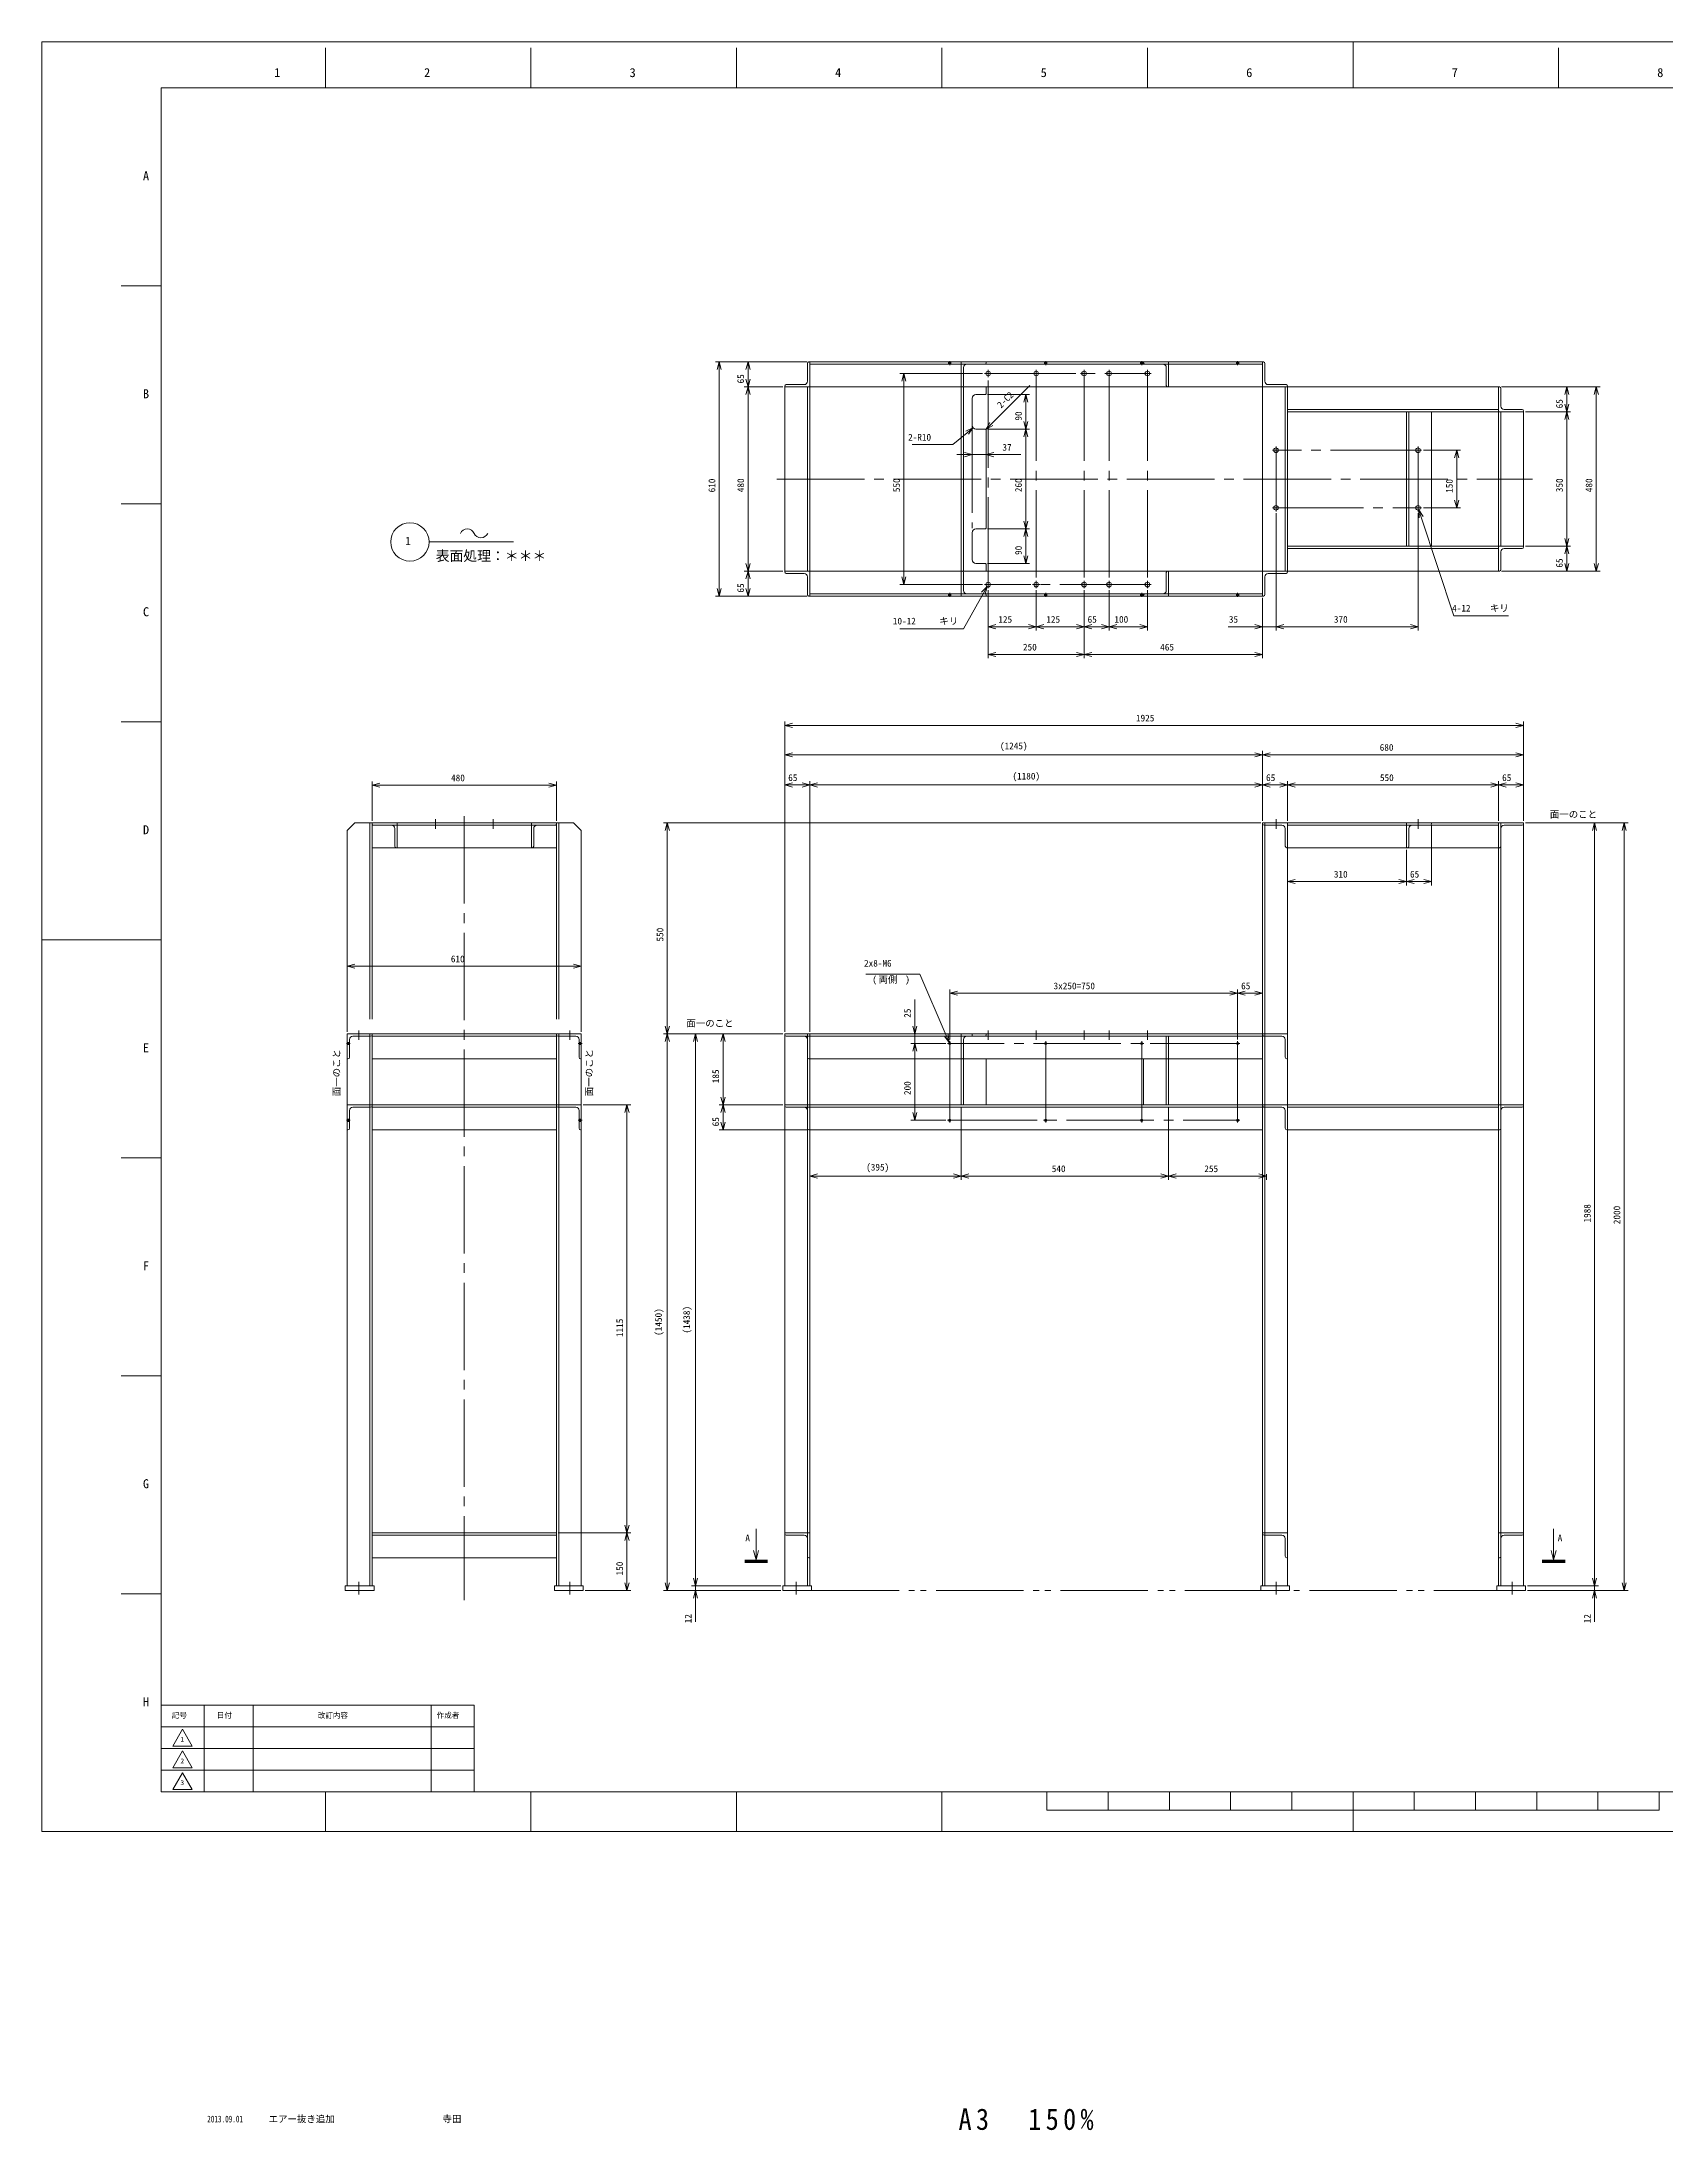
# Model space of a CAD drawing. Units: millimetres at full size. Extents: x -3313 to 3313, y -3091 to 2351.
# Drawn here: x -3313 to 917, y -3091 to 2351 of the extents above; entities that cross this region are included whole.
import ezdxf
from ezdxf.enums import TextEntityAlignment as Align

# ---------------------------------------------------------------- set-up
doc = ezdxf.new("R2010")
doc.units = ezdxf.units.MM
doc.header["$LTSCALE"] = 25.3293
doc.linetypes.add('CHAIN2', pattern=[12, 9, -1, 1, -1])
doc.linetypes.add('DOUBLE_CHAIN2', pattern=[12.8, 9, -1, 0.6, -0.6, 0.6, -1])
for name, color, linetype, lineweight in [('0-0_90_FRAME', 2, 'Continuous', 9), ('0-1_91_BLANK', 6, 'Continuous', 9), ('0-2_08_DIM', 3, 'Continuous', 9), ('0-3_05_CENTER', 2, 'CHAIN2', 9), ('0-4_06_PHANTOM', 7, 'DOUBLE_CHAIN2', 9), ('0-5_0', 134, 'Continuous', 9), ('0-7_04_HIDDEN', 7, 'Continuous', 9)]:
    doc.layers.add(name, color=color, linetype=linetype, lineweight=lineweight)
for name, color, linetype in [('0-6_07_TEXT', 3, 'Continuous'), ('0-8_01_NORMAL', 7, 'Continuous'), ('0-9', 7, 'Continuous')]:
    doc.layers.add(name, color=color, linetype=linetype)
doc.styles.add('ＭＳ ゴシック', font='')
doc.styles.add('ＭＳ Ｐゴシック', font='')
doc.styles.get('ＭＳ ゴシック').set_extended_font_data('MS Gothic')
doc.styles.get('ＭＳ Ｐゴシック').set_extended_font_data('MS PGothic')

# ---------------------------------------------------------------- blocks, each defined once
blk = doc.blocks.new('p1ba05')
at = {"layer": '0-2_08_DIM'}
for centre, start, end in [((-2.954, 0.285), 24.22764, 155.57578), ((0, 1.621), 204.22764, 335.57578)]:
    blk.add_arc(centre, 1.621, start, end, dxfattribs=at)
blk = doc.blocks.new('seca03')
at = {"layer": '0-5_0'}
for q in [(0, 10.635), (-0.804, 3.5), (0.804, 3.5)]:
    blk.add_line((0, 0.5), q, dxfattribs=at)
blk.add_solid([(-3.763, -0.5), (3.763, -0.5), (-3.763, 0.5), (3.763, 0.5)], dxfattribs=at)
blk = doc.blocks.new('A$C402B3D07')
at = {"layer": '0-7_04_HIDDEN'}
for p, q in [((0, 0), (-65, 0)), ((-65, -2), (-65, 0)), ((0, 0), (0, -65)), ((-61, -6), (-14.5, -6)), ((-6, -14.5), (-6, -61)), ((-2, -65), (0, -65))]:
    blk.add_line(p, q, dxfattribs=at)
for centre, radius, start, end in [((-61, -2), 4, 180, 270), ((-14.5, -14.5), 8.5, 0, 90), ((-2, -61), 4, 180, 270)]:
    blk.add_arc(centre, radius, start, end, dxfattribs=at)
blk = doc.blocks.new('M6tz')
at = {"layer": '0-3_05_CENTER'}
for p, q in [((5.68, 0), (-5.68, 0)), ((0, -5.68), (0, 5.68))]:
    blk.add_line(p, q, dxfattribs=at)
at = {"layer": '0-5_0'}
for radius in [3, 2.5]:
    blk.add_circle((0, 0), radius, dxfattribs=at)
blk = doc.blocks.new('AM_BALLOON1')
at = {"layer": '0-2_08_DIM'}
blk.add_circle((0, 0), 5, dxfattribs=at)
blk = doc.blocks.new('_Open30')
at = {"layer": '0-2_08_DIM'}
blk.add_line((0, 0), (-1, 0), dxfattribs=at)
blk.add_lwpolyline([(-1, 0.268), (0, 0), (-1, -0.268)], dxfattribs=at)

msp = doc.modelspace()

# ---------------------------------------------------------------- linework, layer by layer
at = {"layer": '0-0_90_FRAME', "color": 6}
for p, q in [((103.54, 2350.88), (103.54, 2231.18)), ((-3312.8, 10.97), (-3002.03, 10.97)), ((-694.12, -2257.11), (-694.12, -2209.25)), ((-534.59, -2257.11), (-534.59, -2209.25)), ((-375.06, -2257.11), (-375.06, -2209.25)), ((-215.53, -2257.11), (-215.53, -2209.25)), ((-56, -2257.11), (-56, -2209.25)), ((103.54, -2312.48), (103.54, -2209.25)), ((263.07, -2257.11), (263.07, -2209.25)), ((422.6, -2257.11), (422.6, -2209.25)), ((582.13, -2257.11), (582.13, -2209.25)), ((741.66, -2257.11), (741.66, -2209.25)), ((901.19, -2257.11), (901.19, -2209.25)), ((-694.12, -2257.11), (901.19, -2257.11))]:
    msp.add_line(p, q, dxfattribs=at)
at = {"layer": '0-0_90_FRAME'}
for p, q in [((-2573.8, 2231.18), (-2573.8, 2334.88)), ((-2038.33, 2231.18), (-2038.33, 2334.88)), ((-1502.86, 2231.18), (-1502.86, 2334.88)), ((-967.4, 2231.18), (-967.4, 2334.88)), ((-431.93, 2231.18), (-431.93, 2334.88)), ((639, 2231.18), (639, 2334.88)), ((-3002.03, 1714.9), (-3105.73, 1714.9)), ((-3002.03, 1146.92), (-3105.73, 1146.92)), ((-3002.03, 578.94), (-3105.73, 578.94)), ((-3002.03, -557.01), (-3105.73, -557.01)), ((-3002.03, -1124.99), (-3105.73, -1124.99)), ((-3002.03, -1692.96), (-3105.73, -1692.96)), ((-2573.8, -2312.48), (-2573.8, -2209.25)), ((-2038.33, -2312.48), (-2038.33, -2209.25)), ((-1502.86, -2312.48), (-1502.86, -2209.25)), ((-967.4, -2312.48), (-967.4, -2209.25))]:
    msp.add_line(p, q, dxfattribs=at)
at = {"layer": '0-0_90_FRAME', "color": 134}
for p, q in [((-2890.03, -2209.25), (-2890.03, -1982.96)), ((-2762.03, -2209.25), (-2762.03, -1982.96)), ((-2298.03, -2209.25), (-2298.03, -1982.96)), ((-3002.03, -2039.53), (-2186.03, -2039.53)), ((-3002.03, -2096.1), (-2186.03, -2096.1)), ((-3002.03, -2152.67), (-2186.03, -2152.67))]:
    msp.add_line(p, q, dxfattribs=at)
at = {"layer": '0-0_90_FRAME', "color": 6}
msp.add_lwpolyline([(-3002.03, -2209.25), (3209.1, -2209.25), (3209.1, 2231.18), (-3002.03, 2231.18)], close=True, dxfattribs=at)
at = {"layer": '0-0_90_FRAME', "color": 134}
for points in [[(-3002.03, -2209.25), (-2186.03, -2209.25), (-2186.03, -1982.96), (-3002.03, -1982.96)], [(-2971.49, -2090.09), (-2946.03, -2046), (-2920.58, -2090.09)], [(-2971.49, -2146.67), (-2946.03, -2102.57), (-2920.58, -2146.67)], [(-2971.49, -2203.24), (-2946.03, -2159.14), (-2920.58, -2203.24)]]:
    msp.add_lwpolyline(points, close=True, dxfattribs=at)
at = {"layer": '0-1_91_BLANK'}
msp.add_lwpolyline([(-3312.8, -2312.48), (3312.8, -2312.48), (3312.8, 2350.88), (-3312.8, 2350.88)], close=True, dxfattribs=at)
at = {"layer": '0-2_08_DIM'}
for p, q in [((-1319.07, 1516.63), (-1557.86, 1516.63)), ((-1547.86, 1496.63), (-1547.86, 926.63)), ((-1319.07, 1516.63), (-1482.77, 1516.63)), ((-1472.77, 1471.63), (-1472.77, 1496.63)), ((-861.42, 1486.63), (-1076.8, 1486.63)), ((-1382.07, 1451.63), (-1482.77, 1451.63)), ((-1382.07, 1451.63), (-1482.77, 1451.63)), ((-1472.77, 1431.63), (-1472.77, 991.63)), ((-1066.8, 1466.63), (-1066.8, 956.63)), ((-849.07, 1431.63), (-739.1, 1431.63)), ((489.92, 1451.63), (670.3, 1451.63)), ((489.92, 1451.63), (747.32, 1451.63)), ((660.3, 1406.63), (660.3, 1431.63)), ((737.32, 1431.63), (737.32, 991.63)), ((-749.1, 1361.63), (-749.1, 1411.63)), ((552.92, 1386.63), (670.3, 1386.63)), ((552.92, 1386.63), (670.3, 1386.63)), ((660.3, 1366.63), (660.3, 1056.63)), ((-849.07, 1341.63), (-739.1, 1341.63)), ((-849.07, 1341.63), (-739.1, 1341.63)), ((-749.1, 1101.63), (-749.1, 1321.63)), ((-909.07, 1275.06), (-929.07, 1275.06)), ((-889.07, 1280.06), (-889.07, 1265.06)), ((-889.07, 1275.06), (-852.07, 1275.06)), ((-852.07, 1280.06), (-852.07, 1265.06)), ((-832.07, 1275.06), (-762.08, 1275.06)), ((287.26, 1286.63), (383.56, 1286.63)), ((373.56, 1156.63), (373.56, 1266.63)), ((-97.08, 1122.29), (-97.08, 816.84)), ((-97.08, 1122.29), (-97.08, 816.84)), ((272.92, 1122.29), (272.92, 816.84)), ((287.26, 1136.63), (383.56, 1136.63)), ((-2303.61, 1047.63), (-2084, 1047.63)), ((-849.07, 1081.63), (-739.1, 1081.63)), ((-849.07, 1081.63), (-739.1, 1081.63)), ((-749.1, 1061.63), (-749.1, 1011.63)), ((552.92, 1036.63), (670.3, 1036.63)), ((552.92, 1036.63), (670.3, 1036.63)), ((-849.07, 991.63), (-739.1, 991.63)), ((660.3, 1016.63), (660.3, 991.63)), ((-1382.07, 971.63), (-1482.77, 971.63)), ((-1382.07, 971.63), (-1482.77, 971.63)), ((-1472.77, 951.63), (-1472.77, 926.63)), ((-861.42, 936.63), (-1076.8, 936.63)), ((489.92, 971.63), (670.3, 971.63)), ((489.92, 971.63), (747.32, 971.63)), ((-1319.07, 906.63), (-1557.86, 906.63)), ((-1319.07, 906.63), (-1482.77, 906.63)), ((-847.07, 922.29), (-847.07, 744.49)), ((-847.07, 922.29), (-847.07, 816.84)), ((-722.08, 922.29), (-722.08, 816.84)), ((-722.08, 922.29), (-722.08, 816.84)), ((-597.08, 922.29), (-597.08, 816.84)), ((-597.08, 922.29), (-597.08, 744.49)), ((-597.08, 922.29), (-597.08, 744.49)), ((-597.08, 922.29), (-597.08, 816.84)), ((-532.08, 922.29), (-532.08, 816.84)), ((-532.08, 922.29), (-532.08, 816.84)), ((-432.08, 922.29), (-432.08, 816.84)), ((-132.08, 901.63), (-132.08, 744.49)), ((-132.08, 901.63), (-132.08, 816.84)), ((-742.08, 826.84), (-827.07, 826.84)), ((-702.08, 826.84), (-617.08, 826.84)), ((-552.08, 826.84), (-577.08, 826.84)), ((-452.08, 826.84), (-512.08, 826.84)), ((-152.08, 826.84), (-222.08, 826.84)), ((-97.08, 826.84), (-132.08, 826.84)), ((-77.08, 826.84), (-57.08, 826.84)), ((-77.08, 826.84), (252.92, 826.84)), ((-617.08, 754.49), (-827.07, 754.49)), ((-577.08, 754.49), (-152.08, 754.49)), ((-1377.07, -229.21), (-1377.07, 579.66)), ((-1357.07, 569.66), (527.92, 569.66)), ((547.92, 320.79), (547.92, 579.66)), ((-1377.07, -229.21), (-1377.07, 503.15)), ((-152.08, 493.15), (-1357.07, 493.15)), ((-132.08, 320.79), (-132.08, 503.15)), ((-132.08, 320.79), (-132.08, 503.15)), ((-112.08, 493.15), (527.92, 493.15)), ((547.92, 320.79), (547.92, 503.15)), ((-2452.09, 320.79), (-2452.09, 423.86)), ((-2432.09, 413.86), (-1992.09, 413.86)), ((-1972.09, 320.79), (-1972.09, 423.86)), ((-1377.07, -229.21), (-1377.07, 424.37)), ((-1332.07, 414.37), (-1357.07, 414.37)), ((-1312.07, -229.21), (-1312.07, 424.37)), ((-1312.07, -229.21), (-1312.07, 424.37)), ((-1292.07, 414.37), (-152.08, 414.37)), ((-132.08, 320.79), (-132.08, 424.37)), ((-132.08, 320.79), (-132.08, 424.37)), ((-87.08, 414.37), (-112.08, 414.37)), ((-67.08, 320.79), (-67.08, 424.37)), ((-67.08, 320.79), (-67.08, 424.37)), ((-47.08, 414.37), (462.92, 414.37)), ((482.92, 320.79), (482.92, 424.37)), ((482.92, 320.79), (482.92, 424.37)), ((502.92, 414.37), (527.92, 414.37)), ((547.92, 320.79), (547.92, 424.37)), ((-137.08, 315.79), (-1693.03, 315.79)), ((-1683.03, 295.79), (-1683.03, -214.21)), ((307.92, 308.79), (307.92, 152.85)), ((552.92, 315.79), (819.95, 315.79)), ((552.92, 315.79), (742.93, 315.79)), ((732.93, -1652.21), (732.93, 295.79)), ((809.95, -1664.21), (809.95, 295.79)), ((242.92, 245.79), (242.92, 152.85)), ((242.92, 245.79), (242.92, 152.85)), ((-67.08, 167.85), (-67.08, 152.85)), ((-47.08, 162.85), (222.92, 162.85)), ((262.92, 162.85), (287.92, 162.85)), ((-2517.09, -229.21), (-2517.09, -47.88)), ((-1907.09, -229.21), (-1907.09, -47.88)), ((-2497.09, -57.88), (-1927.09, -57.88)), ((-1038.4, -214.21), (-1038.4, -144.21)), ((-947.07, -248.53), (-947.07, -118.25)), ((-217.08, -128.25), (-927.07, -128.25)), ((-197.08, -248.53), (-197.08, -118.25)), ((-197.08, -248.53), (-197.08, -118.25)), ((-177.08, -128.25), (-152.08, -128.25)), ((-132.08, -138.1), (-132.08, -118.25)), ((-1382.07, -234.21), (-1693.03, -234.21)), ((-1382.07, -234.21), (-1693.03, -234.21)), ((-1683.03, -1664.21), (-1683.03, -254.21)), ((-1382.07, -234.21), (-1619.67, -234.21)), ((-1609.67, -1652.21), (-1609.67, -254.21)), ((-1382.07, -234.21), (-1547.93, -234.21)), ((-1537.93, -254.21), (-1537.93, -399.21)), ((-957.75, -234.21), (-1048.4, -234.21)), ((-957.75, -259.21), (-1048.4, -259.21)), ((-957.75, -259.21), (-1048.4, -259.21)), ((-1038.4, -259.21), (-1038.4, -234.21)), ((-1038.4, -279.21), (-1038.4, -299.21)), ((-1038.4, -279.21), (-1038.4, -439.21)), ((-1902.09, -419.21), (-1778.15, -419.21)), ((-1382.07, -419.21), (-1547.93, -419.21)), ((-1382.07, -419.21), (-1547.93, -419.21)), ((-917.07, -424.21), (-917.07, -614.59)), ((-917.07, -424.21), (-917.07, -614.59)), ((-377.08, -424.21), (-377.08, -614.59)), ((-377.08, -424.21), (-377.08, -614.59)), ((-1788.15, -1514.21), (-1788.15, -439.21)), ((-1318.07, -484.21), (-1547.93, -484.21)), ((-1537.93, -464.21), (-1537.93, -439.21)), ((-957.75, -459.21), (-1048.4, -459.21)), ((-1312.07, -599.59), (-1312.07, -614.59)), ((-937.07, -604.59), (-1292.07, -604.59)), ((-897.07, -604.59), (-397.08, -604.59)), ((-357.08, -604.59), (-142.08, -604.59)), ((-122.08, -599.59), (-122.08, -614.59)), ((-1967.09, -1534.21), (-1778.15, -1534.21)), ((-1967.09, -1534.21), (-1778.15, -1534.21)), ((-1788.15, -1554.21), (-1788.15, -1664.21)), ((-1609.67, -1652.21), (-1609.67, -1632.21)), ((732.93, -1652.21), (732.93, -1632.21)), ((-1897.09, -1684.21), (-1778.15, -1684.21)), ((-1387.07, -1684.21), (-1693.03, -1684.21)), ((-1387.07, -1672.21), (-1619.67, -1672.21)), ((-1387.07, -1672.21), (-1619.67, -1672.21)), ((-1387.07, -1684.21), (-1619.67, -1684.21)), ((-1609.67, -1672.21), (-1609.67, -1684.21)), ((557.92, -1672.21), (742.93, -1672.21)), ((557.92, -1672.21), (742.93, -1672.21)), ((557.92, -1684.21), (742.93, -1684.21)), ((557.92, -1684.21), (819.95, -1684.21)), ((732.93, -1672.21), (732.93, -1684.21)), ((-1609.67, -1704.21), (-1609.67, -1766.21)), ((732.93, -1704.21), (732.93, -1766.21))]:
    msp.add_line(p, q, dxfattribs=at)
for points in [[(-838.93, 1354.77), (-807.18, 1386.52), (-738.19, 1455.51)], [(-1044.96, 1301.39), (-938.96, 1301.39), (-902.06, 1332.35)], [(508.16, 854.72), (365.96, 854.72), (281.07, 1111.94)], [(-1077.13, 821), (-910.93, 821), (-859.64, 913.87)], [(-1165.89, -78.43), (-1024.89, -78.43), (-956.17, -238.08)]]:
    msp.add_lwpolyline(points, dxfattribs=at)
at = {"layer": '0-3_05_CENTER'}
for p, q in [((-947.07, 1508.43), (-947.07, 1518.82)), ((-837.73, 1486.63), (-856.42, 1486.63)), ((-847.07, 1477.29), (-847.07, 1495.97)), ((-712.73, 1486.63), (-731.42, 1486.63)), ((-722.08, 1477.29), (-722.08, 1495.97)), ((-722.08, 1486.63), (-722.08, 936.63)), ((-697.08, 1508.43), (-697.08, 1518.82)), ((-587.73, 1486.63), (-606.42, 1486.63)), ((-597.08, 1477.29), (-597.08, 1495.97)), ((-597.08, 1486.63), (-597.08, 936.63)), ((-522.73, 1486.63), (-541.42, 1486.63)), ((-532.08, 1477.29), (-532.08, 1495.97)), ((-532.08, 1486.63), (-532.08, 936.63)), ((-447.08, 1508.43), (-447.08, 1518.82)), ((-422.73, 1486.63), (-441.42, 1486.63)), ((-432.08, 1477.29), (-432.08, 1495.97)), ((-197.08, 1508.43), (-197.08, 1518.82)), ((-87.73, 1286.63), (-106.42, 1286.63)), ((-97.08, 1277.29), (-97.08, 1295.97)), ((282.26, 1286.63), (263.58, 1286.63)), ((272.92, 1277.29), (272.92, 1295.97)), ((-1397.38, 1211.63), (571.41, 1211.63)), ((-97.08, 1127.29), (-97.08, 1145.97)), ((272.92, 1127.29), (272.92, 1145.97)), ((-87.73, 1136.63), (-106.42, 1136.63)), ((282.26, 1136.63), (263.58, 1136.63)), ((-837.73, 936.63), (-856.42, 936.63)), ((-847.07, 945.97), (-847.07, 927.29)), ((-712.73, 936.63), (-731.42, 936.63)), ((-722.08, 945.97), (-722.08, 927.29)), ((-587.73, 936.63), (-606.42, 936.63)), ((-597.08, 945.97), (-597.08, 927.29)), ((-522.73, 936.63), (-541.42, 936.63)), ((-532.08, 945.97), (-532.08, 927.29)), ((-422.73, 936.63), (-441.42, 936.63)), ((-432.08, 945.97), (-432.08, 927.29)), ((-947.07, 914.82), (-947.07, 904.43)), ((-697.08, 914.82), (-697.08, 904.43)), ((-447.08, 914.82), (-447.08, 904.43)), ((-197.08, 914.82), (-197.08, 904.43)), ((-2212.09, 333.34), (-2212.09, -1709.54)), ((-2287.09, 325.02), (-2287.09, 300.35)), ((-2137.09, 325.02), (-2137.09, 300.35)), ((-97.08, 325.02), (-97.08, 300.35)), ((272.92, 325.02), (272.92, 300.35)), ((-2508.89, -259.21), (-2519.28, -259.21)), ((-2487.09, -224.98), (-2487.09, -249.65)), ((-1937.09, -224.98), (-1937.09, -249.65)), ((-1915.28, -259.21), (-1904.89, -259.21)), ((-847.07, -224.98), (-847.07, -249.65)), ((-722.08, -224.98), (-722.08, -249.65)), ((-697.08, -259.21), (-697.08, -459.21)), ((-597.08, -224.98), (-597.08, -249.65)), ((-532.08, -224.98), (-532.08, -249.65)), ((-447.08, -259.21), (-447.08, -459.21)), ((-432.08, -224.98), (-432.08, -249.65)), ((-2508.89, -459.21), (-2519.28, -459.21)), ((-1915.28, -459.21), (-1904.89, -459.21)), ((-2487.09, -1662.2), (-2487.09, -1694.66)), ((-1937.09, -1662.2), (-1937.09, -1694.66)), ((-1347.07, -1662.2), (-1347.07, -1694.66)), ((-97.08, -1662.2), (-97.08, -1694.66)), ((517.92, -1662.2), (517.92, -1694.66))]:
    msp.add_line(p, q, dxfattribs=at)
for points in [[(-432.08, 936.63), (-847.07, 936.63), (-847.07, 1486.63), (-432.08, 1486.63)], [(-97.08, 1136.63), (272.92, 1136.63), (272.92, 1286.63), (-97.08, 1286.63)], [(-947.07, -459.21), (-197.08, -459.21), (-197.08, -259.21), (-947.07, -259.21)]]:
    msp.add_lwpolyline(points, close=True, dxfattribs=at)
at = {"layer": '0-4_06_PHANTOM'}
for p, q in [((-889.07, 1351.63), (-889.07, 1071.63)), ((-1307.07, -1684.21), (492.92, -1684.21))]:
    msp.add_line(p, q, dxfattribs=at)
at = {"layer": '0-5_0'}
for p, q in [((-917.07, 971.63), (-917.07, 1451.63)), ((-412.08, 1451.63), (-892.07, 1451.63)), ((-889.07, 1421.63), (-889.07, 1351.63)), ((-854.07, 1431.63), (-879.07, 1431.63)), ((-852.07, 1433.63), (-854.07, 1431.63)), ((-852.07, 1451.63), (-852.07, 1433.63)), ((-132.08, 1451.63), (-132.08, 1451.63)), ((-889.07, 1001.63), (-889.07, 1071.63)), ((-854.07, 991.63), (-879.07, 991.63)), ((-854.07, 991.63), (-852.07, 989.63)), ((-852.07, 989.63), (-852.07, 971.63)), ((-2497.09, 315.79), (-2517.09, 295.79)), ((-2517.09, -195.4), (-2517.09, 295.79)), ((-2458.09, 315.79), (-2458.09, -195.4)), ((-2452.09, 309.79), (-1972.09, 309.79)), ((-1966.09, 315.79), (-1966.09, -195.4)), ((-1927.09, 315.79), (-1907.09, 295.79)), ((-1907.09, -195.4), (-1907.09, 295.79)), ((-126.08, 315.79), (-126.08, -1672.21)), ((-67.08, 309.79), (482.92, 309.79)), ((488.92, 315.79), (488.92, -1672.21)), ((-2458.09, -234.21), (-2458.09, -1672.21)), ((-2452.09, -240.21), (-1972.09, -240.21)), ((-1966.09, -234.21), (-1966.09, -1672.21)), ((-1318.07, -234.21), (-1318.07, -1672.21)), ((-917.07, -419.21), (-917.07, -299.21)), ((-852.07, -419.21), (-852.07, -299.21)), ((-442.08, -419.21), (-442.08, -299.21)), ((-377.08, -419.21), (-377.08, -299.21)), ((-2452.09, -425.21), (-1972.09, -425.21)), ((-67.08, -425.21), (482.92, -425.21)), ((-2452.09, -1540.21), (-1972.09, -1540.21))]:
    msp.add_line(p, q, dxfattribs=at)
for points in [[(-892.07, 1451.63), (-1312.07, 1451.63), (-1312.07, 1516.63), (-132.08, 1516.63), (-132.08, 1451.63), (-412.08, 1451.63)], [(-879.07, 1341.63), (-854.07, 1341.63), (-852.07, 1339.63), (-852.07, 1083.63), (-854.07, 1081.63), (-879.07, 1081.63)], [(-2497.09, 315.79), (-2452.09, 315.79), (-2452.09, -195.4)], [(-1927.09, 315.79), (-1972.09, 315.79), (-1972.09, -195.4)]]:
    msp.add_lwpolyline(points, dxfattribs=at)
for points in [[(-1377.07, 1451.63), (-1312.07, 1451.63), (-1312.07, 971.63), (-1377.07, 971.63)], [(-132.08, 1451.63), (-67.08, 1451.63), (-67.08, 971.63), (-132.08, 971.63)], [(-67.08, 1451.63), (482.92, 1451.63), (482.92, 1386.63), (-67.08, 1386.63)], [(242.92, 1386.63), (307.92, 1386.63), (307.92, 1036.63), (242.92, 1036.63)], [(482.92, 1386.63), (547.92, 1386.63), (547.92, 1036.63), (482.92, 1036.63)], [(-67.08, 971.63), (482.92, 971.63), (482.92, 1036.63), (-67.08, 1036.63)], [(-892.07, 971.63), (-1312.07, 971.63), (-1312.07, 906.63), (-132.08, 906.63), (-132.08, 971.63), (-412.08, 971.63)], [(-2452.09, 315.79), (-1972.09, 315.79), (-1972.09, 250.79), (-2452.09, 250.79)], [(-132.08, 315.79), (-67.08, 315.79), (-67.08, -1672.21), (-132.08, -1672.21)], [(-67.08, 315.79), (482.92, 315.79), (482.92, 250.79), (-67.08, 250.79)], [(482.92, 315.79), (547.92, 315.79), (547.92, -1672.21), (482.92, -1672.21)], [(-2517.09, -234.21), (-2452.09, -234.21), (-2452.09, -1672.21), (-2517.09, -1672.21)], [(-2452.09, -234.21), (-1972.09, -234.21), (-1972.09, -299.21), (-2452.09, -299.21)], [(-1907.09, -234.21), (-1972.09, -234.21), (-1972.09, -1672.21), (-1907.09, -1672.21)], [(-1377.07, -234.21), (-1312.07, -234.21), (-1312.07, -1672.21), (-1377.07, -1672.21)], [(-972.07, -299.21), (-1312.07, -299.21), (-1312.07, -234.21), (-132.08, -234.21), (-132.08, -299.21), (-172.08, -299.21)], [(-2452.09, -419.21), (-1972.09, -419.21), (-1972.09, -484.21), (-2452.09, -484.21)], [(-972.07, -419.21), (-172.08, -419.21), (-132.08, -419.21), (-132.08, -484.21), (-1312.07, -484.21), (-1312.07, -419.21)], [(-67.08, -419.21), (482.92, -419.21), (482.92, -484.21), (-67.08, -484.21)], [(-2452.09, -1534.21), (-1972.09, -1534.21), (-1972.09, -1599.21), (-2452.09, -1599.21)], [(-2522.09, -1672.21), (-2447.09, -1672.21), (-2447.09, -1684.21), (-2522.09, -1684.21)], [(-1902.09, -1672.21), (-1977.09, -1672.21), (-1977.09, -1684.21), (-1902.09, -1684.21)], [(-1382.07, -1672.21), (-1307.07, -1672.21), (-1307.07, -1684.21), (-1382.07, -1684.21)], [(-137.08, -1672.21), (-62.08, -1672.21), (-62.08, -1684.21), (-137.08, -1684.21)], [(477.92, -1672.21), (552.92, -1672.21), (552.92, -1684.21), (477.92, -1684.21)]]:
    msp.add_lwpolyline(points, close=True, dxfattribs=at)
for centre in [(-847.07, 1486.63), (-722.08, 1486.63), (-597.08, 1486.63), (-532.08, 1486.63), (-432.08, 1486.63), (-97.08, 1286.63), (272.92, 1286.63), (-97.08, 1136.63), (272.92, 1136.63), (-847.07, 936.63), (-722.08, 936.63), (-597.08, 936.63), (-532.08, 936.63), (-432.08, 936.63)]:
    msp.add_circle(centre, 6, dxfattribs=at)
for centre, start, end in [((-879.07, 1421.63), 90, 180), ((-879.07, 1351.63), 180, 270), ((-879.07, 1071.63), 90, 180), ((-879.07, 1001.63), 180, 270)]:
    msp.add_arc(centre, 10, start, end, dxfattribs=at)
at = {"layer": '0-7_04_HIDDEN'}
for p, q in [((-1312.07, 1510.63), (-132.08, 1510.63)), ((-950.07, 1510.63), (-950.07, 1516.63)), ((-949.57, 1510.63), (-949.57, 1516.63)), ((-944.57, 1510.63), (-944.57, 1516.63)), ((-944.07, 1510.63), (-944.07, 1516.63)), ((-700.08, 1510.63), (-700.08, 1516.63)), ((-699.58, 1510.63), (-699.58, 1516.63)), ((-694.58, 1510.63), (-694.58, 1516.63)), ((-694.08, 1510.63), (-694.08, 1516.63)), ((-450.08, 1510.63), (-450.08, 1516.63)), ((-449.58, 1510.63), (-449.58, 1516.63)), ((-444.58, 1510.63), (-444.58, 1516.63)), ((-444.08, 1510.63), (-444.08, 1516.63)), ((-200.08, 1510.63), (-200.08, 1516.63)), ((-199.58, 1510.63), (-199.58, 1516.63)), ((-194.58, 1510.63), (-194.58, 1516.63)), ((-194.08, 1510.63), (-194.08, 1516.63)), ((-1318.07, 1451.63), (-1318.07, 971.63)), ((-911.07, 1451.63), (-911.07, 971.63)), ((-73.08, 1451.63), (-73.08, 971.63)), ((-67.08, 1392.63), (482.92, 1392.63)), ((248.92, 1386.63), (248.92, 1036.63)), ((488.92, 1386.63), (488.92, 1036.63)), ((-67.08, 1030.63), (482.92, 1030.63)), ((-1312.07, 912.63), (-132.08, 912.63)), ((-950.07, 912.63), (-950.07, 906.63)), ((-949.57, 912.63), (-949.57, 906.63)), ((-944.57, 912.63), (-944.57, 906.63)), ((-944.07, 912.63), (-944.07, 906.63)), ((-700.08, 912.63), (-700.08, 906.63)), ((-699.58, 912.63), (-699.58, 906.63)), ((-694.58, 912.63), (-694.58, 906.63)), ((-694.08, 912.63), (-694.08, 906.63)), ((-450.08, 912.63), (-450.08, 906.63)), ((-449.58, 912.63), (-449.58, 906.63)), ((-444.58, 912.63), (-444.58, 906.63)), ((-444.08, 912.63), (-444.08, 906.63)), ((-200.08, 912.63), (-200.08, 906.63)), ((-199.58, 912.63), (-199.58, 906.63)), ((-194.58, 912.63), (-194.58, 906.63)), ((-194.08, 912.63), (-194.08, 906.63)), ((-2511.09, -256.21), (-2517.09, -256.21)), ((-2511.09, -256.71), (-2517.09, -256.71)), ((-2511.09, -261.71), (-2517.09, -261.71)), ((-2511.09, -262.21), (-2517.09, -262.21)), ((-1913.09, -256.21), (-1907.09, -256.21)), ((-1913.09, -256.71), (-1907.09, -256.71)), ((-1913.09, -261.71), (-1907.09, -261.71)), ((-1913.09, -262.21), (-1907.09, -262.21)), ((-1327.07, -240.21), (-128.08, -240.21)), ((-889.07, -234.21), (-889.07, -240.21)), ((-383.08, -240.21), (-383.08, -419.21)), ((-377.08, -299.21), (-377.08, -240.21)), ((-911.07, -279.71), (-911.07, -419.21)), ((-1327.07, -425.21), (-128.08, -425.21)), ((-2511.09, -456.21), (-2517.09, -456.21)), ((-2511.09, -456.71), (-2517.09, -456.71)), ((-2511.09, -461.71), (-2517.09, -461.71)), ((-2511.09, -462.21), (-2517.09, -462.21)), ((-1913.09, -456.21), (-1907.09, -456.21)), ((-1913.09, -456.71), (-1907.09, -456.71)), ((-1913.09, -461.71), (-1907.09, -461.71)), ((-1913.09, -462.21), (-1907.09, -462.21))]:
    msp.add_line(p, q, dxfattribs=at)

# ---------------------------------------------------------------- block references
at = {"layer": '0-2_08_DIM', "xscale": 20, "yscale": 20}
for p, rotation in [((-1547.86, 1516.63), 90), ((-1472.77, 1516.63), 90), ((-1472.77, 1451.63), 270), ((-1066.8, 1486.63), 90), ((-1472.77, 1451.63), 90), ((-749.1, 1431.63), 90), ((660.3, 1451.63), 90), ((737.32, 1451.63), 90), ((-749.1, 1341.63), 270), ((660.3, 1386.63), 270), ((660.3, 1386.63), 90), ((-886.74, 1345.2), 39.99631), ((-853.07, 1340.63), 225), ((-749.1, 1341.63), 90), ((-852.07, 1275.06), 180), ((373.56, 1286.63), 90), ((373.56, 1136.63), 270), ((-749.1, 1081.63), 270), ((274.8, 1130.93), 108.26461), ((-749.1, 1081.63), 90), ((660.3, 1036.63), 270), ((660.3, 1036.63), 90), ((-1472.77, 971.63), 270), ((-749.1, 991.63), 270), ((660.3, 971.63), 270), ((737.32, 971.63), 270), ((-1547.86, 906.63), 270), ((-1472.77, 971.63), 90), ((-1472.77, 906.63), 270), ((-1066.8, 936.63), 270), ((-849.98, 931.38), 61.092), ((-847.07, 826.84), 180), ((-722.08, 826.84), 180), ((-597.08, 826.84), 180), ((-532.08, 826.84), 180), ((-97.08, 826.84), 180), ((-97.08, 826.84), 180), ((-847.07, 754.49), 180), ((-597.08, 754.49), 180), ((-1377.07, 569.66), 180), ((-1377.07, 493.15), 180), ((-132.08, 493.15), 180), ((-2452.09, 413.86), 180), ((-1377.07, 414.37), 180), ((-1312.07, 414.37), 180), ((-132.08, 414.37), 180), ((-67.08, 414.37), 180), ((482.92, 414.37), 180), ((-1683.03, 315.79), 90), ((732.93, 315.79), 90), ((809.95, 315.79), 90), ((-67.08, 162.85), 180), ((242.92, 162.85), 180), ((-2517.09, -57.88), 180), ((-947.07, -128.25), 180), ((-197.08, -128.25), 180), ((-1683.03, -234.21), 270), ((-1038.4, -234.21), 270), ((-1683.03, -234.21), 90), ((-1609.67, -234.21), 90), ((-1537.93, -234.21), 90), ((-1038.4, -259.21), 90), ((-1038.4, -259.21), 90), ((-948.26, -256.45), 293.28953), ((-1788.15, -419.21), 90), ((-1537.93, -419.21), 270), ((-1537.93, -419.21), 90), ((-1537.93, -484.21), 270), ((-1038.4, -459.21), 270), ((-1312.07, -604.59), 180), ((-917.07, -604.59), 180), ((-377.08, -604.59), 180), ((-1788.15, -1534.21), 270), ((-1788.15, -1534.21), 90), ((-1788.15, -1684.21), 270), ((-1683.03, -1684.21), 270), ((-1609.67, -1672.21), 270), ((-1609.67, -1672.21), 270), ((-1609.67, -1684.21), 90), ((732.93, -1672.21), 270), ((732.93, -1672.21), 270), ((732.93, -1684.21), 90), ((809.95, -1684.21), 270)]:
    msp.add_blockref('_Open30', p, dxfattribs=dict(at, rotation=rotation))
at = {"layer": '0-2_08_DIM'}
for name, p, xscale, yscale in [('_Open30', (-889.07, 1275.06), 20, 20), ('AM_BALLOON1', (-2353.68, 1047.7), 10, 10), ('p1ba05', (-2168.7, 1058.57), 12, 12), ('_Open30', (-722.08, 826.84), 20, 20), ('_Open30', (-597.08, 826.84), 20, 20), ('_Open30', (-532.08, 826.84), 20, 20), ('_Open30', (-432.08, 826.84), 20, 20), ('_Open30', (-132.08, 826.84), 20, 20), ('_Open30', (272.92, 826.84), 20, 20), ('_Open30', (-597.08, 754.49), 20, 20), ('_Open30', (-132.08, 754.49), 20, 20), ('_Open30', (547.92, 569.66), 20, 20), ('_Open30', (-132.08, 493.15), 20, 20), ('_Open30', (547.92, 493.15), 20, 20), ('_Open30', (-1972.09, 413.86), 20, 20), ('_Open30', (-1312.07, 414.37), 20, 20), ('_Open30', (-132.08, 414.37), 20, 20), ('_Open30', (-67.08, 414.37), 20, 20), ('_Open30', (482.92, 414.37), 20, 20), ('_Open30', (547.92, 414.37), 20, 20), ('_Open30', (242.92, 162.85), 20, 20), ('_Open30', (307.92, 162.85), 20, 20), ('_Open30', (-1907.09, -57.88), 20, 20), ('_Open30', (-197.08, -128.25), 20, 20), ('_Open30', (-132.08, -128.25), 20, 20), ('_Open30', (-917.07, -604.59), 20, 20), ('_Open30', (-377.08, -604.59), 20, 20), ('_Open30', (-122.08, -604.59), 20, 20)]:
    msp.add_blockref(name, p, dxfattribs=dict(at, xscale=xscale, yscale=yscale))
at = {"layer": '0-5_0', "rotation": 180}
for p in [(-132.08, 1451.63), (482.92, 1386.63)]:
    msp.add_blockref('A$C402B3D07', p, dxfattribs=at)
at = {"layer": '0-5_0', "xscale": -1}
for p in [(482.92, 1036.63), (-132.08, 971.63)]:
    msp.add_blockref('A$C402B3D07', p, dxfattribs=at)
at = {"layer": '0-5_0'}
for p in [(-947.07, -259.21), (-697.08, -259.21), (-447.08, -259.21), (-197.08, -259.21), (-947.07, -459.21), (-697.08, -459.21), (-447.08, -459.21), (-197.08, -459.21)]:
    msp.add_blockref('M6tz', p, dxfattribs=at)
at = {"layer": '0-5_0', "xscale": 8, "yscale": 8}
for p in [(-1451.72, -1608.54), (626.13, -1608.54)]:
    msp.add_blockref('seca03', p, dxfattribs=at)
at = {"layer": '0-7_04_HIDDEN', "xscale": -1}
for p in [(-917.07, 1516.63), (-2037.09, 315.79), (242.92, 315.79), (482.92, 315.79), (-2517.09, -234.21), (-917.07, -234.21), (-2517.09, -419.21), (482.92, -419.21), (482.92, -1534.21)]:
    msp.add_blockref('A$C402B3D07', p, dxfattribs=at)
at = {"layer": '0-7_04_HIDDEN'}
for p in [(-377.08, 1516.63), (-2387.09, 315.79), (-67.08, 315.79), (-1907.09, -234.21), (-1312.07, -234.21), (-67.08, -234.21), (-1907.09, -419.21), (-1312.07, -419.21), (-67.08, -419.21), (-1312.07, -1534.21), (-67.08, -1534.21)]:
    msp.add_blockref('A$C402B3D07', p, dxfattribs=at)
at = {"layer": '0-7_04_HIDDEN', "rotation": 180}
msp.add_blockref('A$C402B3D07', (-917.07, 906.63), dxfattribs=at)
at = {"layer": '0-7_04_HIDDEN', "xscale": -1, "rotation": 180}
msp.add_blockref('A$C402B3D07', (-377.08, 906.63), dxfattribs=at)
at = {"layer": '0-8_01_NORMAL', "xscale": -1, "rotation": 180}
msp.add_blockref('A$C402B3D07', (-1312.07, 1451.63), dxfattribs=at)
at = {"layer": '0-8_01_NORMAL'}
msp.add_blockref('A$C402B3D07', (-1312.07, 971.63), dxfattribs=at)

# ---------------------------------------------------------------- texts
at = {"layer": '0-0_90_FRAME', "color": 134}
for s, height, style, p in [('1', 23.46, 'ＭＳ ゴシック', (-2707.12, 2251.83)), ('2', 23.46, 'ＭＳ ゴシック', (-2316.73, 2251.83)), ('3', 23.46, 'ＭＳ ゴシック', (-1781.26, 2251.83)), ('4', 23.46, 'ＭＳ ゴシック', (-1245.8, 2251.83)), ('5', 23.46, 'ＭＳ ゴシック', (-710.33, 2251.83)), ('6', 23.46, 'ＭＳ ゴシック', (-174.86, 2251.83)), ('7', 23.46, 'ＭＳ ゴシック', (360.6, 2251.83)), ('8', 23.46, 'ＭＳ ゴシック', (896.07, 2251.83)), ('A', 23.46, 'ＭＳ ゴシック', (-3049.14, 1982.89)), ('B', 23.46, 'ＭＳ ゴシック', (-3049.14, 1414.91)), ('C', 23.46, 'ＭＳ ゴシック', (-3049.14, 846.93)), ('D', 23.46, 'ＭＳ ゴシック', (-3049.14, 278.96)), ('E', 23.46, 'ＭＳ ゴシック', (-3049.14, -289.02)), ('F', 23.46, 'ＭＳ ゴシック', (-3049.14, -857)), ('G', 23.46, 'ＭＳ ゴシック', (-3049.14, -1424.98)), ('H', 23.46, 'ＭＳ ゴシック', (-3049.14, -1992.95)), ('記号', 14.08, 'ＭＳ Ｐゴシック', (-2973.96, -2020.85)), ('日付', 14.08, 'ＭＳ Ｐゴシック', (-2856.71, -2020.85)), ('改訂内容', 14.08, 'ＭＳ Ｐゴシック', (-2593.89, -2021.17)), ('作成者', 14.08, 'ＭＳ Ｐゴシック', (-2283.92, -2020.85)), ('1', 12.44, 'ＭＳ ゴシック', (-2951.55, -2081.87)), ('2', 12.44, 'ＭＳ ゴシック', (-2951.55, -2138.45)), ('3', 12.44, 'ＭＳ ゴシック', (-2951.55, -2195.02))]:
    msp.add_text(s, height=height, dxfattribs=dict(at, style=style)).set_placement(p, align=Align.BOTTOM_LEFT)
at = {"layer": '0-0_90_FRAME', "color": 3, "style": 'ＭＳ ゴシック', "width": 0.65}
msp.add_text('2013.09.01', height=17.6, dxfattribs=at).set_placement((-2881.8, -3075.7), align=Align.BOTTOM_LEFT)
at = {"layer": '0-0_90_FRAME', "color": 3, "style": 'ＭＳ ゴシック'}
for s, p in [('エアー抜き追加', (-2721.87, -3075.7)), ('寺田', (-2268.77, -3075.7))]:
    msp.add_text(s, height=17.6, dxfattribs=at).set_placement(p, align=Align.BOTTOM_LEFT)
at = {"layer": '0-2_08_DIM', "style": 'ＭＳ ゴシック'}
for s, rotation, p in [('65', 90, (-1477.79, 1460.7)), ('2-C2', 45, (-809.61, 1391.17)), ('65', 90, (655.28, 1395.7)), ('90', 90, (-754.1, 1363.77)), ('610', 90, (-1552.86, 1176.77)), ('480', 90, (-1477.77, 1177.34)), ('550', 90, (-1071.83, 1177.34)), ('260', 90, (-754.1, 1177.34)), ('150', 90, (368.54, 1175.63)), ('350', 90, (655.28, 1177.34)), ('480', 90, (732.32, 1177.34)), ('90', 90, (-754.1, 1013.77)), ('65', 90, (655.28, 980.7)), ('65', 90, (-1477.79, 915.7)), ('550', 90, (-1688.07, 6.51)), ('25', 90, (-1043.42, -192.06)), ('面一のこと', 90, (-2530.65, -396.75)), ('面一のこと', 90, (-1872.67, -396.75)), ('185', 90, (-1542.94, -362.71)), ('200', 90, (-1043.4, -393.49)), ('65', 90, (-1542.94, -475.14)), ('1988', 90, (727.93, -725.64)), ('2000', 90, (804.95, -729.92)), ('1115', 90, (-1793.16, -1024.14)), ('(1450)', 90, (-1692.05, -1020.92)), ('(1438)', 90, (-1618.67, -1014.92)), ('150', 90, (-1793.16, -1645.21)), ('12', 90, (-1614.67, -1769.78)), ('12', 90, (727.93, -1769.78))]:
    msp.add_text(s, height=17.6, rotation=rotation, dxfattribs=at).set_placement(p, align=Align.BOTTOM_LEFT)
at = {"layer": '0-2_08_DIM'}
for s, style, p in [('2-R10', 'ＭＳ ゴシック', (-1055.6, 1306.39)), ('37', 'ＭＳ ゴシック', (-809.93, 1280.06)), ('4-12', 'ＭＳ ゴシック', (361.83, 861.09)), ('キリ', 'ＭＳ Ｐゴシック', (460.11, 861.09)), ('10-12', 'ＭＳ ゴシック', (-1095.4, 827.37)), ('キリ', 'ＭＳ Ｐゴシック', (-974.26, 827.37)), ('125', 'ＭＳ ゴシック', (-820.57, 831.85)), ('125', 'ＭＳ ゴシック', (-695.58, 831.85)), ('65', 'ＭＳ ゴシック', (-588, 831.85)), ('100', 'ＭＳ ゴシック', (-518.08, 831.84)), ('35', 'ＭＳ ゴシック', (-219.93, 831.85)), ('370', 'ＭＳ ゴシック', (53.64, 831.84)), ('250', 'ＭＳ ゴシック', (-756.36, 759.51)), ('465', 'ＭＳ ゴシック', (-398.86, 759.51)), ('1925', 'ＭＳ ゴシック', (-462, 574.67)), ('(1245)', 'ＭＳ ゴシック', (-816.29, 502.17)), ('680', 'ＭＳ ゴシック', (173.07, 498.15)), ('480', 'ＭＳ ゴシック', (-2246.37, 418.86)), ('65', 'ＭＳ ゴシック', (-1368, 419.39)), ('(1180)', 'ＭＳ ゴシック', (-783.79, 423.37)), ('65', 'ＭＳ ゴシック', (-123, 419.39)), ('550', 'ＭＳ ゴシック', (173.64, 419.41)), ('65', 'ＭＳ ゴシック', (492, 419.39)), ('面一のこと', 'ＭＳ ゴシック', (616.29, 323.74)), ('310', 'ＭＳ ゴシック', (53.64, 167.85)), ('65', 'ＭＳ ゴシック', (252, 167.87)), ('610', 'ＭＳ ゴシック', (-2246.94, -52.88)), ('2x8-M6', 'ＭＳ ゴシック', (-1170.46, -64.14)), ('(', 'ＭＳ ゴシック', (-1148.79, -106.43)), ('両側', 'ＭＳ Ｐゴシック', (-1132.79, -106.43)), (')', 'ＭＳ ゴシック', (-1063, -106.43)), ('3x250=750', 'ＭＳ ゴシック', (-676.65, -123.21)), ('65', 'ＭＳ ゴシック', (-188, -123.23)), ('面一のこと', 'ＭＳ ゴシック', (-1633.51, -220.59)), ('(395)', 'ＭＳ ゴシック', (-1164.86, -595.58)), ('540', 'ＭＳ ゴシック', (-681.36, -599.58)), ('255', 'ＭＳ ゴシック', (-283.86, -599.56))]:
    msp.add_text(s, height=17.6, dxfattribs=dict(at, style=style)).set_placement(p, align=Align.BOTTOM_LEFT)
at = {"layer": '0-5_0', "style": 'ＭＳ ゴシック'}
for s, height, p in [('1', 21.99, (-2365.82, 1032.7)), ('A', 17.6, (-1479.72, -1561.54)), ('A', 17.6, (636.74, -1561.54))]:
    msp.add_text(s, height=height, dxfattribs=at).set_placement(p, align=Align.BOTTOM_LEFT)
at = {"layer": '0-6_07_TEXT', "style": 'ＭＳ ゴシック'}
msp.add_text('表面処理：＊＊＊', height=26.39, dxfattribs=at).set_placement((-2286.44, 990.29), align=Align.BOTTOM_LEFT)
at = {"layer": '0-9', "insert": (-924.26, -3090.76), "char_height": 55.71, "attachment_point": 7, "style": 'ＭＳ ゴシック'}
msp.add_mtext('\\T1.33;\\W0.9;A3\u3000150%', dxfattribs=at)

doc.saveas('drawing.dxf')
